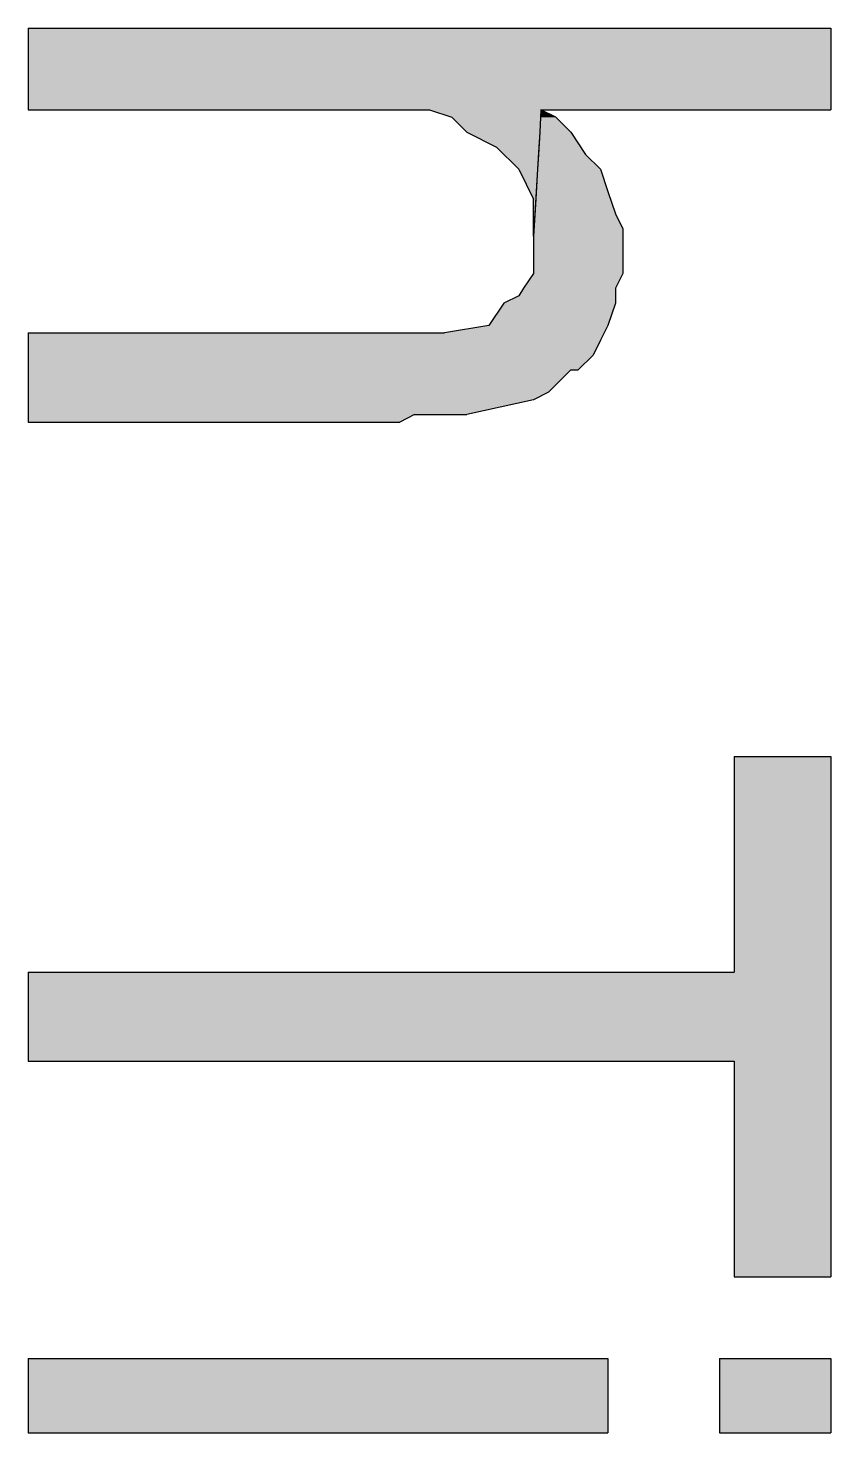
# Model space of a CAD drawing. Extents: x -1063 to 1100, y -467 to 441.
# Drawn here: x -1057.35 to -1039.35, y 306.76 to 338.26 of the extents above; entities that cross this region are included whole.
import ezdxf

# ---------------------------------------------------------------- set-up
doc = ezdxf.new("R2010")
doc.units = 0
doc.layers.add('H', color=7, linetype='CONTINUOUS')

# ---------------------------------------------------------------- blocks, each defined once
blk = doc.blocks.new('*U301')
at = {"layer": 'H', "color": 0, "linetype": 'CONTINUOUS'}
for p, q in [((-1045.851, 336.428), (-1045.861, 336.261)), ((-1045.517, 336.261), (-1045.851, 336.428)), ((-1045.861, 336.261), (-1045.88, 335.928)), ((-1045.517, 336.261), (-1045.184, 335.928)), ((-1045.88, 335.928), (-1045.91, 335.428)), ((-1045.184, 335.928), (-1044.851, 335.428)), ((-1045.91, 335.428), (-1045.929, 335.095)), ((-1044.851, 335.428), (-1044.517, 335.095)), ((-1045.929, 335.095), (-1045.959, 334.595)), ((-1044.517, 335.095), (-1044.351, 334.595)), ((-1045.959, 334.595), (-1045.988, 334.095)), ((-1044.351, 334.595), (-1044.184, 334.095)), ((-1045.988, 334.095), (-1046.008, 333.761)), ((-1044.184, 334.095), (-1044.017, 333.761)), ((-1046.008, 333.761), (-1046.017, 333.595)), ((-1046.017, 333.595), (-1046.017, 333.261)), ((-1044.017, 333.761), (-1044.017, 333.595)), ((-1044.017, 333.595), (-1044.017, 333.261)), ((-1046.017, 333.261), (-1046.017, 333.095)), ((-1046.017, 333.095), (-1046.017, 332.761)), ((-1044.017, 333.261), (-1044.017, 333.095)), ((-1044.017, 333.095), (-1044.017, 332.761)), ((-1046.017, 332.761), (-1046.24, 332.428)), ((-1044.017, 332.761), (-1044.184, 332.428)), ((-1046.24, 332.428), (-1046.351, 332.261)), ((-1044.184, 332.428), (-1044.184, 332.261)), ((-1046.684, 332.095), (-1047.017, 331.595)), ((-1046.351, 332.261), (-1046.684, 332.095)), ((-1044.184, 332.095), (-1044.351, 331.595)), ((-1044.184, 332.261), (-1044.184, 332.095)), ((-1057.351, 331.428), (-1048.017, 331.428)), ((-1057.351, 331.428), (-1057.351, 331.261)), ((-1047.017, 331.595), (-1048.017, 331.428)), ((-1044.434, 331.428), (-1044.517, 331.261)), ((-1044.351, 331.595), (-1044.434, 331.428)), ((-1057.351, 331.261), (-1057.351, 330.928)), ((-1044.517, 331.261), (-1044.684, 330.928)), ((-1057.351, 330.928), (-1057.351, 330.595)), ((-1044.684, 330.928), (-1045.017, 330.595)), ((-1057.351, 330.595), (-1057.351, 330.428)), ((-1045.184, 330.595), (-1045.351, 330.428)), ((-1045.184, 330.595), (-1045.017, 330.595)), ((-1057.351, 330.428), (-1057.351, 330.095)), ((-1045.351, 330.428), (-1045.684, 330.095)), ((-1057.351, 330.095), (-1057.351, 329.928)), ((-1057.351, 329.928), (-1057.351, 329.595)), ((-1046.017, 329.928), (-1047.517, 329.595)), ((-1045.684, 330.095), (-1046.017, 329.928)), ((-1057.351, 329.595), (-1057.351, 329.428)), ((-1048.684, 329.595), (-1049.017, 329.428)), ((-1048.684, 329.595), (-1047.517, 329.595)), ((-1057.351, 329.428), (-1049.017, 329.428))]:
    blk.add_line(p, q, dxfattribs=at)
for points in [[(-1045.851, 336.428), (-1045.861, 336.261), (-1045.517, 336.261)], [(-1045.861, 336.261), (-1045.88, 335.928), (-1045.184, 335.928)], [(-1045.88, 335.928), (-1045.91, 335.428), (-1044.851, 335.428)], [(-1045.91, 335.428), (-1045.929, 335.095), (-1044.517, 335.095)], [(-1045.929, 335.095), (-1045.959, 334.595), (-1044.351, 334.595)], [(-1045.959, 334.595), (-1045.988, 334.095), (-1044.184, 334.095)], [(-1045.988, 334.095), (-1046.008, 333.761), (-1044.017, 333.761)], [(-1046.008, 333.761), (-1046.017, 333.595), (-1044.017, 333.595)], [(-1046.017, 333.595), (-1046.017, 333.261), (-1044.017, 333.261)], [(-1046.017, 333.261), (-1046.017, 333.095), (-1044.017, 333.095)], [(-1046.017, 333.095), (-1046.017, 332.761), (-1044.017, 332.761)], [(-1046.017, 332.761), (-1046.24, 332.428), (-1044.184, 332.428)], [(-1046.24, 332.428), (-1046.351, 332.261), (-1044.184, 332.261)], [(-1046.684, 332.095), (-1047.017, 331.595), (-1044.351, 331.595)], [(-1046.351, 332.261), (-1046.684, 332.095), (-1044.184, 332.095)], [(-1057.351, 331.428), (-1057.351, 331.428), (-1048.017, 331.428)], [(-1057.351, 331.428), (-1057.351, 331.261), (-1044.517, 331.261)], [(-1047.017, 331.595), (-1048.017, 331.428), (-1044.434, 331.428)], [(-1057.351, 331.261), (-1057.351, 330.928), (-1044.684, 330.928)], [(-1057.351, 330.928), (-1057.351, 330.595), (-1045.017, 330.595)], [(-1057.351, 330.595), (-1057.351, 330.428), (-1045.351, 330.428)], [(-1045.184, 330.595), (-1045.184, 330.595), (-1045.017, 330.595)], [(-1057.351, 330.428), (-1057.351, 330.095), (-1045.684, 330.095)], [(-1057.351, 330.095), (-1057.351, 329.928), (-1046.017, 329.928)], [(-1057.351, 329.928), (-1057.351, 329.595), (-1047.517, 329.595)], [(-1057.351, 329.595), (-1057.351, 329.428), (-1049.017, 329.428)], [(-1048.684, 329.595), (-1048.684, 329.595), (-1047.517, 329.595)], [(-1057.351, 329.428), (-1057.351, 329.428), (-1049.017, 329.428)]]:
    blk.add_solid(points, dxfattribs=at)
at = {"layer": 'H', "color": 0, "linetype": 'CONTINUOUS', "extrusion": (0, 0, -1)}
for points in [[(1045.861, 336.261), (1045.517, 336.261), (1045.184, 335.928)], [(1045.88, 335.928), (1045.184, 335.928), (1044.851, 335.428)], [(1045.91, 335.428), (1044.851, 335.428), (1044.517, 335.095)], [(1045.929, 335.095), (1044.517, 335.095), (1044.351, 334.595)], [(1045.959, 334.595), (1044.351, 334.595), (1044.184, 334.095)], [(1045.988, 334.095), (1044.184, 334.095), (1044.017, 333.761)], [(1046.017, 333.595), (1044.017, 333.595), (1044.017, 333.261)], [(1046.008, 333.761), (1044.017, 333.761), (1044.017, 333.595)], [(1046.017, 333.261), (1044.017, 333.261), (1044.017, 333.095)], [(1046.017, 333.095), (1044.017, 333.095), (1044.017, 332.761)], [(1046.017, 332.761), (1044.017, 332.761), (1044.184, 332.428)], [(1046.24, 332.428), (1044.184, 332.428), (1044.184, 332.261)], [(1046.684, 332.095), (1044.184, 332.095), (1044.351, 331.595)], [(1046.351, 332.261), (1044.184, 332.261), (1044.184, 332.095)], [(1057.351, 331.428), (1044.434, 331.428), (1044.517, 331.261)], [(1047.017, 331.595), (1044.351, 331.595), (1044.434, 331.428)], [(1057.351, 331.261), (1044.517, 331.261), (1044.684, 330.928)], [(1057.351, 330.928), (1044.684, 330.928), (1045.017, 330.595)], [(1057.351, 330.595), (1045.184, 330.595), (1045.351, 330.428)], [(1057.351, 330.428), (1045.351, 330.428), (1045.684, 330.095)], [(1057.351, 330.095), (1045.684, 330.095), (1046.017, 329.928)], [(1057.351, 329.928), (1046.017, 329.928), (1047.517, 329.595)], [(1057.351, 329.595), (1048.684, 329.595), (1049.017, 329.428)]]:
    blk.add_solid(points, dxfattribs=at)
blk = doc.blocks.new('*U302')
at = {"layer": 'H', "color": 0, "linetype": 'CONTINUOUS'}
for p, q in [((-1057.351, 338.261), (-1039.351, 338.261)), ((-1057.351, 338.261), (-1057.351, 336.428)), ((-1039.351, 338.261), (-1039.351, 336.428)), ((-1057.351, 336.428), (-1049.351, 336.428)), ((-1049.351, 336.428), (-1048.851, 336.428)), ((-1048.851, 336.428), (-1048.351, 336.428)), ((-1048.351, 336.428), (-1047.851, 336.261)), ((-1045.851, 336.428), (-1045.861, 336.261)), ((-1045.851, 336.428), (-1039.351, 336.428)), ((-1047.851, 336.261), (-1047.517, 335.928)), ((-1045.861, 336.261), (-1045.88, 335.928)), ((-1047.517, 335.928), (-1046.851, 335.595)), ((-1045.88, 335.928), (-1045.9, 335.595)), ((-1046.851, 335.595), (-1046.351, 335.095)), ((-1045.9, 335.595), (-1045.929, 335.095)), ((-1046.351, 335.095), (-1046.017, 334.428)), ((-1045.929, 335.095), (-1045.968, 334.428)), ((-1045.968, 334.428), (-1046.017, 333.595)), ((-1046.017, 333.595), (-1046.017, 334.428))]:
    blk.add_line(p, q, dxfattribs=at)
for points in [[(-1057.351, 338.261), (-1057.351, 338.261), (-1039.351, 338.261)], [(-1057.351, 338.261), (-1057.351, 336.428), (-1039.351, 336.428)], [(-1057.351, 336.428), (-1057.351, 336.428), (-1049.351, 336.428)], [(-1049.351, 336.428), (-1049.351, 336.428), (-1048.851, 336.428)], [(-1048.851, 336.428), (-1048.851, 336.428), (-1048.351, 336.428)], [(-1048.351, 336.428), (-1047.851, 336.261), (-1045.861, 336.261)], [(-1045.851, 336.428), (-1045.851, 336.428), (-1039.351, 336.428)], [(-1047.851, 336.261), (-1047.517, 335.928), (-1045.88, 335.928)], [(-1047.517, 335.928), (-1046.851, 335.595), (-1045.9, 335.595)], [(-1046.851, 335.595), (-1046.351, 335.095), (-1045.929, 335.095)], [(-1046.351, 335.095), (-1046.017, 334.428), (-1045.968, 334.428)]]:
    blk.add_solid(points, dxfattribs=at)
at = {"layer": 'H', "color": 0, "linetype": 'CONTINUOUS', "extrusion": (0, 0, -1)}
for points in [[(1057.351, 338.261), (1039.351, 338.261), (1039.351, 336.428)], [(1048.351, 336.428), (1045.851, 336.428), (1045.861, 336.261)], [(1047.851, 336.261), (1045.861, 336.261), (1045.88, 335.928)], [(1047.517, 335.928), (1045.88, 335.928), (1045.9, 335.595)], [(1046.851, 335.595), (1045.9, 335.595), (1045.929, 335.095)], [(1046.351, 335.095), (1045.929, 335.095), (1045.968, 334.428)], [(1046.017, 334.428), (1045.968, 334.428), (1046.017, 333.595)]]:
    blk.add_solid(points, dxfattribs=at)
blk = doc.blocks.new('*U303')
at = {"layer": 'H', "color": 0, "linetype": 'CONTINUOUS'}
for p, q in [((-1041.517, 321.928), (-1039.351, 321.928)), ((-1041.517, 321.928), (-1041.517, 317.095)), ((-1039.351, 321.928), (-1039.351, 317.095)), ((-1057.351, 317.095), (-1041.517, 317.095)), ((-1057.351, 317.095), (-1057.351, 315.095)), ((-1039.351, 317.095), (-1039.351, 315.095)), ((-1057.351, 315.095), (-1041.517, 315.095)), ((-1041.517, 315.095), (-1041.517, 310.261)), ((-1039.351, 315.095), (-1039.351, 310.261)), ((-1041.517, 310.261), (-1039.351, 310.261))]:
    blk.add_line(p, q, dxfattribs=at)
for points in [[(-1041.517, 321.928), (-1041.517, 321.928), (-1039.351, 321.928)], [(-1041.517, 321.928), (-1041.517, 317.095), (-1039.351, 317.095)], [(-1057.351, 317.095), (-1057.351, 317.095), (-1041.517, 317.095)], [(-1057.351, 317.095), (-1057.351, 315.095), (-1039.351, 315.095)], [(-1057.351, 315.095), (-1057.351, 315.095), (-1041.517, 315.095)], [(-1041.517, 315.095), (-1041.517, 310.261), (-1039.351, 310.261)], [(-1041.517, 310.261), (-1041.517, 310.261), (-1039.351, 310.261)]]:
    blk.add_solid(points, dxfattribs=at)
at = {"layer": 'H', "color": 0, "linetype": 'CONTINUOUS', "extrusion": (0, 0, -1)}
for points in [[(1041.517, 321.928), (1039.351, 321.928), (1039.351, 317.095)], [(1057.351, 317.095), (1039.351, 317.095), (1039.351, 315.095)], [(1041.517, 315.095), (1039.351, 315.095), (1039.351, 310.261)]]:
    blk.add_solid(points, dxfattribs=at)
blk = doc.blocks.new('*U304')
at = {"layer": 'H', "color": 0, "linetype": 'CONTINUOUS'}
for p, q in [((-1057.351, 308.428), (-1044.351, 308.428)), ((-1057.351, 308.428), (-1057.351, 306.761)), ((-1044.351, 308.428), (-1044.351, 306.761)), ((-1057.351, 306.761), (-1044.351, 306.761))]:
    blk.add_line(p, q, dxfattribs=at)
for points in [[(-1057.351, 308.428), (-1057.351, 308.428), (-1044.351, 308.428)], [(-1057.351, 308.428), (-1057.351, 306.761), (-1044.351, 306.761)], [(-1057.351, 306.761), (-1057.351, 306.761), (-1044.351, 306.761)]]:
    blk.add_solid(points, dxfattribs=at)
at = {"layer": 'H', "color": 0, "linetype": 'CONTINUOUS', "extrusion": (0, 0, -1)}
blk.add_solid([(1057.351, 308.428), (1044.351, 308.428), (1044.351, 306.761)], dxfattribs=at)
blk = doc.blocks.new('*U305')
at = {"layer": 'H', "color": 0, "linetype": 'CONTINUOUS'}
for p, q in [((-1041.851, 308.428), (-1039.351, 308.428)), ((-1041.851, 308.428), (-1041.851, 306.761)), ((-1039.351, 308.428), (-1039.351, 306.761)), ((-1041.851, 306.761), (-1039.351, 306.761))]:
    blk.add_line(p, q, dxfattribs=at)
for points in [[(-1041.851, 308.428), (-1041.851, 308.428), (-1039.351, 308.428)], [(-1041.851, 308.428), (-1041.851, 306.761), (-1039.351, 306.761)], [(-1041.851, 306.761), (-1041.851, 306.761), (-1039.351, 306.761)]]:
    blk.add_solid(points, dxfattribs=at)
at = {"layer": 'H', "color": 0, "linetype": 'CONTINUOUS', "extrusion": (0, 0, -1)}
blk.add_solid([(1041.851, 308.428), (1039.351, 308.428), (1039.351, 306.761)], dxfattribs=at)

msp = doc.modelspace()

# ---------------------------------------------------------------- block references
at = {"layer": 'H', "color": 0, "linetype": 'CONTINUOUS'}
for name in ['*U302', '*U301', '*U303', '*U304', '*U305']:
    msp.add_blockref(name, (0, 0), dxfattribs=at)

doc.saveas('drawing.dxf')
